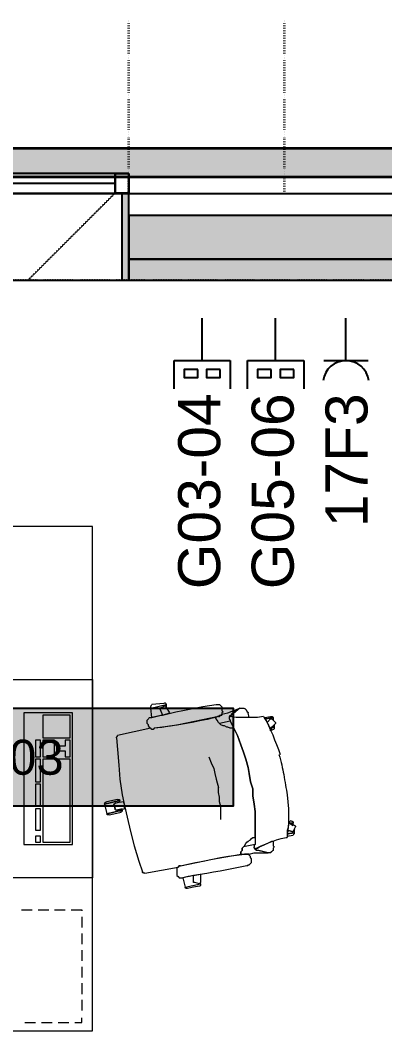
# Model space of a CAD drawing. Header units: millimetres. Extents: x 71769 to 78969, y 7991 to 11789.
# Drawn here: x 74200 to 74330, y 11140.2 to 11500.8 of the extents above; entities that cross this region are included whole.
import ezdxf
from ezdxf.enums import TextEntityAlignment as Align

# ---------------------------------------------------------------- set-up
doc = ezdxf.new("R2010")
doc.units = ezdxf.units.MM
doc.header["$LTSCALE"] = 5
doc.header["$MEASUREMENT"] = 0
for name, pattern in [('AUSGEZOGEN', [0]), ('LINIE_2', [0.0027, 0.002, -0.0007]), ('LINIE_9', [0.1, 0, -0.1])]:
    doc.linetypes.add(name, pattern=pattern)
doc.layers.get('0').update_dxf_attribs({"linetype": 'CONTINUOUS'})
for name, color, linetype, lineweight in [('200_ERDGESCHOSS#Maßlinie 1_100', 7, 'AUSGEZOGEN', 18), ('201_EG - Flächen#Maßlinie 1_100', 7, 'AUSGEZOGEN', 18), ('204_180704_Marc Cain Einrichtung#Maßlinie 1_100', 7, 'AUSGEZOGEN', 18)]:
    doc.layers.add(name, color=color, linetype=linetype, lineweight=lineweight)
for name, color, linetype in [('E_BEL', 1, 'CONTINUOUS'), ('E_EI_IN', 5, 'CONTINUOUS'), ('E_SI_EDV', 3, 'CONTINUOUS')]:
    doc.layers.add(name, color=color, linetype=linetype)
doc.styles.add('ARIAL', font='arial.ttf')

# ---------------------------------------------------------------- blocks, each defined once
blk = doc.blocks.new('LED Leuchte')
at = {"true_color": 0xf8f6b0}
h = blk.add_hatch(color=51, dxfattribs=at)
h.dxf.hatch_style = 1
h.paths.add_polyline_path([(0.5, 1), (-0.5, 1), (-0.5, 0), (0.5, 0)])
blk.add_lwpolyline([(-0.5, 0), (-0.5, 1), (0.5, 1), (0.5, 0), (-0.5, 0)])
at = {"style": 'ARIAL'}
for tag, p in [('LED', (0, 0.5)), ('STROMKREIS', (-0.0092, -0.3367)), ('SCHALTKREIS', (-0.0092, -0.5167)), ('FREI1', (-0.0092, -0.6967)), ('FREI2', (-0.0092, -0.889)), ('FREI3', (-0.0092, -1.0567))]:
    blk.add_attdef(tag, text='', height=0.15, dxfattribs=at).set_placement(p, align=Align.MIDDLE_CENTER)
blk.add_attdef('TYP', text='', height=0.15, dxfattribs=at).set_placement((-0.0092, -0.1567), align=Align.MIDDLE)
blk = doc.blocks.new('*U696')
for p, q in [((0, -0.1513), (0, 0)), ((-0.0794, -0.1513), (0.0794, -0.1513))]:
    blk.add_line(p, q)
blk.add_arc((0, -0.2341), 0.0828, 8.4436, 171.5564)
at = {"style": 'ARIAL'}
blk.add_attdef('FREI1', text='', height=0.15, dxfattribs=at).set_placement((0.1674, -0.0742), align=Align.MIDDLE_LEFT)
for tag, p in [('TYP', (0, -0.3405)), ('SCHALTKREIS', (0, -0.5602)), ('STROMKREIS', (0, -0.7799)), ('LEISTUNG', (0, -0.9996)), ('FREI2', (0, -1.2193))]:
    blk.add_attdef(tag, text='', height=0.15, dxfattribs=at).set_placement(p, align=Align.MIDDLE_CENTER)
blk = doc.blocks.new('*U698')
for p, q in [((-0.1, 0.2512), (-0.1, 0.1512)), ((0.1, 0.1512), (0.1, 0.2512)), ((-0.1, 0.1512), (0.1, 0.1512)), ((0, 0.1512), (0, 0))]:
    blk.add_line(p, q)
at = {"color": 0, "linetype": 'ByBlock'}
for points in [[(-0.0156, 0.1831), (-0.0644, 0.1831), (-0.0644, 0.2118), (-0.0156, 0.2118)], [(0.0644, 0.1831), (0.0156, 0.1831), (0.0156, 0.2118), (0.0644, 0.2118)]]:
    blk.add_lwpolyline(points, close=True, dxfattribs=at)
at = {"style": 'ARIAL'}
for tag, p in [('FREI2', (0, 1.2051)), ('LEISTUNG', (0, 1.0047)), ('SCHALTKREIS', (0, 0.8047)), ('STROMKREIS', (0, 0.6047)), ('TYP', (0, 0.4046))]:
    blk.add_attdef(tag, text='', height=0.15, dxfattribs=at).set_placement(p, align=Align.MIDDLE)
blk.add_attdef('FREI1', text='', height=0.15, dxfattribs=at).set_placement((0.1674, 0.0772), align=Align.MIDDLE_LEFT)

msp = doc.modelspace()

# ---------------------------------------------------------------- hatches: boundary and pattern name
at = {"layer": '200_ERDGESCHOSS#Maßlinie 1_100', "linetype": 'AUSGEZOGEN', "lineweight": 13}
h = msp.add_hatch(color=8, dxfattribs=at)
h.paths.add_polyline_path([(72494.25, 11444.96), (74777.09, 11444.96), (74767.09, 11454.96), (72494.25, 11454.96)])
h.paths.add_polyline_path([(78108.89, 11454.96), (76121.25, 11454.96), (76121.25, 11444.96), (78108.89, 11444.96)])
h.paths.add_polyline_path([(74791.23, 11444.96), (75621.25, 11444.96), (75621.25, 11454.96), (74781.23, 11454.96)])
at = {"layer": '200_ERDGESCHOSS#Maßlinie 1_100', "linetype": 'AUSGEZOGEN', "lineweight": 25}
msp.add_hatch(color=8, dxfattribs=at).paths.add_polyline_path([(74236.25, 11408.02), (74238.75, 11408.02), (74238.75, 11439.12), (74236.25, 11439.12)])
at = {"layer": '200_ERDGESCHOSS#Maßlinie 1_100', "linetype": 'AUSGEZOGEN', "lineweight": 13}
for points in [[(74358.75, 11431.12), (74238.75, 11431.12), (74238.75, 11415.52), (74358.75, 11415.52)], [(74343.15, 11415.52), (74238.75, 11415.52), (74238.75, 11408.02), (74343.15, 11408.02)]]:
    msp.add_hatch(color=8, dxfattribs=at).paths.add_polyline_path(points)

# ---------------------------------------------------------------- linework, layer by layer
at = {"layer": '200_ERDGESCHOSS#Maßlinie 1_100', "color": 18, "linetype": 'LINIE_9', "lineweight": 35, "true_color": 0x000000}
for p, q in [((74238.75, 11438.96), (74238.75, 11500.8)), ((74238.75, 11438.96), (74238.75, 11500.8)), ((74294.25, 11438.96), (74294.25, 11500.8))]:
    msp.add_line(p, q, dxfattribs=at)
at = {"layer": '200_ERDGESCHOSS#Maßlinie 1_100', "color": 18, "linetype": 'AUSGEZOGEN', "lineweight": 35, "true_color": 0x000000}
for p, q in [((74767.09, 11454.96), (72494.25, 11454.96)), ((72494.25, 11444.96), (74777.09, 11444.96))]:
    msp.add_line(p, q, dxfattribs=at)
at = {"layer": '200_ERDGESCHOSS#Maßlinie 1_100', "color": 18, "linetype": 'AUSGEZOGEN', "lineweight": 25, "true_color": 0x000000}
for p, q in [((74777.09, 11444.96), (72494.25, 11444.96)), ((74238.75, 11446.12), (74086.25, 11446.12)), ((74233.8, 11446.12), (74233.8, 11439.12)), ((74233.8, 11446.12), (74238.75, 11446.12)), ((74233.8, 11439.12), (74233.8, 11446.12)), ((74238.75, 11439.12), (74238.75, 11446.12)), ((74238.75, 11446.12), (74238.75, 11439.12)), ((74164.97, 11442.62), (74233.8, 11442.62)), ((72494.25, 11438.96), (74783.09, 11438.96)), ((74086.25, 11439.12), (74236.25, 11439.12)), ((74236.3, 11439.12), (74233.8, 11439.12)), ((74238.75, 11439.12), (74233.8, 11439.12)), ((74238.75, 11439.12), (74236.25, 11439.12)), ((74236.25, 11439.12), (74236.25, 11408.02)), ((74238.75, 11408.02), (74238.75, 11439.12)), ((74358.75, 11431.12), (74238.75, 11431.12)), ((74238.75, 11431.12), (74238.75, 11415.52)), ((74238.75, 11415.52), (74343.15, 11415.52)), ((74343.15, 11415.52), (74238.75, 11415.52)), ((74238.75, 11415.52), (74238.75, 11408.02)), ((74086.25, 11408.02), (74239.84, 11408.02)), ((74238.75, 11408.02), (74335.65, 11408.02))]:
    msp.add_line(p, q, dxfattribs=at)
at = {"layer": '200_ERDGESCHOSS#Maßlinie 1_100', "color": 18, "linetype": 'LINIE_2', "lineweight": 25, "true_color": 0x000000}
msp.add_line((74233.8, 11439.12), (74202.93, 11408.25), dxfattribs=at)
at = {"layer": '201_EG - Flächen#Maßlinie 1_100', "color": 18, "linetype": 'LINIE_9', "lineweight": 25, "true_color": 0x000000}
msp.add_line((74335.65, 11408.02), (73870.35, 11408.02), dxfattribs=at)
at = {"layer": '204_180704_Marc Cain Einrichtung#Maßlinie 1_100', "color": 251, "linetype": 'AUSGEZOGEN', "lineweight": 13, "true_color": 0x494949}
for p, q in [((74225.79, 11320.06), (74125.89, 11320.06)), ((74225.79, 11140.15), (74225.79, 11320.06)), ((74125.89, 11140.15), (74225.79, 11140.15))]:
    msp.add_line(p, q, dxfattribs=at)
at = {"layer": '204_180704_Marc Cain Einrichtung#Maßlinie 1_100', "color": 18, "linetype": 'AUSGEZOGEN', "lineweight": 13, "true_color": 0x000000}
for p, q in [((74246.53, 11255.3), (74252.04, 11256.57)), ((74251.19, 11256.99), (74246.96, 11256.57)), ((74251.61, 11256.14), (74249.92, 11255.3)), ((74251.61, 11256.14), (74249.92, 11255.3)), ((74252.04, 11255.72), (74252.04, 11256.14)), ((74253.31, 11253.6), (74252.04, 11255.72)), ((74249.92, 11254.87), (74250.77, 11252.76)), ((74250.77, 11252.76), (74253.31, 11253.6)), ((74274.47, 11252.33), (74274.89, 11252.33)), ((74274.47, 11252.33), (74274.47, 11251.91)), ((74274.89, 11252.33), (74274.47, 11252.33)), ((74274.89, 11252.76), (74275.32, 11252.76)), ((74277.01, 11251.91), (74274.89, 11252.33)), ((74278.28, 11255.3), (74275.32, 11252.76)), ((74281.67, 11251.91), (74281.24, 11253.6)), ((74286.75, 11252.33), (74284.63, 11251.91)), ((74269.81, 11251.49), (74269.39, 11251.91)), ((74270.24, 11251.06), (74269.81, 11251.49)), ((74270.66, 11250.22), (74270.24, 11251.06)), ((74271.08, 11249.79), (74270.66, 11250.22)), ((74271.51, 11249.37), (74271.08, 11249.79)), ((74272.35, 11248.95), (74271.51, 11249.37)), ((74272.78, 11248.95), (74272.35, 11248.95)), ((74273.62, 11248.52), (74272.78, 11248.95)), ((74274.05, 11248.52), (74273.62, 11248.52)), ((74274.89, 11248.1), (74274.05, 11248.52)), ((74274.47, 11251.91), (74274.47, 11251.49)), ((74274.47, 11251.91), (74274.47, 11251.91)), ((74274.47, 11251.49), (74274.47, 11251.49)), ((74274.89, 11250.64), (74276.16, 11248.1)), ((74279.55, 11251.91), (74277.01, 11251.91)), ((74281.24, 11251.91), (74279.55, 11251.91)), ((74281.24, 11251.91), (74281.24, 11251.91)), ((74281.67, 11251.91), (74281.24, 11251.91)), ((74281.67, 11251.91), (74281.67, 11251.91)), ((74282.94, 11251.91), (74281.67, 11251.91)), ((74284.63, 11251.91), (74282.94, 11251.91)), ((74289.29, 11251.49), (74289.71, 11251.49)), ((74246.53, 11248.1), (74234.68, 11245.56)), ((74246.96, 11247.68), (74246.53, 11248.1)), ((74247.38, 11247.68), (74246.96, 11247.68)), ((74247.8, 11248.1), (74247.38, 11247.68)), ((74275.74, 11248.1), (74274.89, 11248.1)), ((74276.16, 11248.1), (74275.74, 11248.1)), ((74276.16, 11248.1), (74277.43, 11245.56)), ((74276.16, 11248.1), (74276.16, 11248.1)), ((74277.43, 11245.56), (74276.16, 11248.1)), ((74277.43, 11245.56), (74278.7, 11242.17)), ((74278.7, 11242.17), (74277.43, 11245.56)), ((74234.26, 11244.71), (74234.68, 11240.48)), ((74278.7, 11242.17), (74279.55, 11239.63)), ((74279.55, 11239.63), (74278.7, 11242.17)), ((74234.68, 11240.48), (74235.1, 11234.98)), ((74279.55, 11239.63), (74280.4, 11237.09)), ((74280.4, 11237.09), (74279.55, 11239.63)), ((74235.1, 11234.98), (74235.53, 11229.9)), ((74280.4, 11237.09), (74281.24, 11234.13)), ((74281.24, 11234.13), (74280.4, 11237.09)), ((74281.24, 11234.13), (74281.67, 11232.01)), ((74281.67, 11232.01), (74281.24, 11234.13)), ((74281.67, 11232.01), (74282.09, 11229.05)), ((74282.09, 11229.05), (74281.67, 11232.01)), ((74235.53, 11229.9), (74236.37, 11224.39)), ((74282.09, 11229.05), (74282.94, 11226.51)), ((74282.94, 11226.51), (74282.09, 11229.05)), ((74236.37, 11224.39), (74237.22, 11220.58)), ((74282.94, 11226.51), (74282.94, 11223.97)), ((74282.94, 11223.97), (74282.94, 11226.51)), ((74282.94, 11223.97), (74283.36, 11221.01)), ((74283.36, 11221.01), (74282.94, 11223.97)), ((74235.53, 11222.28), (74230.02, 11221.01)), ((74230.02, 11221.01), (74235.53, 11222.28)), ((74230.02, 11221.01), (74230.87, 11217.62)), ((74234.68, 11222.7), (74230.87, 11221.85)), ((74233.41, 11221.01), (74233.83, 11221.43)), ((74233.41, 11221.01), (74233.83, 11221.43)), ((74233.41, 11221.01), (74233.83, 11219.31)), ((74233.83, 11219.31), (74233.41, 11221.01)), ((74236.8, 11221.85), (74233.83, 11221.43)), ((74233.83, 11221.43), (74235.53, 11221.85)), ((74235.53, 11221.85), (74235.53, 11222.28)), ((74237.22, 11220.58), (74238.07, 11216.35)), ((74283.36, 11221.01), (74283.78, 11218.47)), ((74283.78, 11218.47), (74283.36, 11221.01)), ((74230.87, 11217.62), (74236.37, 11218.89)), ((74236.37, 11218.89), (74230.87, 11217.62)), ((74231.72, 11217.2), (74235.53, 11218.04)), ((74234.26, 11218.89), (74237.22, 11219.31)), ((74236.37, 11219.31), (74234.26, 11218.89)), ((74236.37, 11218.89), (74236.37, 11219.31)), ((74238.07, 11216.35), (74239.34, 11211.27)), ((74283.78, 11218.47), (74283.78, 11215.93)), ((74283.78, 11215.93), (74283.78, 11218.47)), ((74283.78, 11215.93), (74283.78, 11212.12)), ((74283.78, 11212.12), (74283.78, 11215.93)), ((74296.48, 11215.08), (74295.64, 11214.66)), ((74297.75, 11213.39), (74295.64, 11214.66)), ((74295.64, 11214.66), (74296.06, 11214.23)), ((74295.64, 11214.66), (74295.64, 11214.66)), ((74296.06, 11214.23), (74297.33, 11214.23)), ((74297.33, 11214.23), (74296.06, 11214.23)), ((74296.06, 11214.23), (74297.33, 11213.39)), ((74297.33, 11213.39), (74297.33, 11214.23)), ((74297.33, 11211.27), (74298.18, 11212.96)), ((74239.34, 11211.27), (74240.61, 11206.19)), ((74282.51, 11208.73), (74282.94, 11209.15)), ((74282.94, 11209.15), (74283.78, 11209.15)), ((74283.78, 11212.12), (74283.78, 11209.15)), ((74283.78, 11209.15), (74283.78, 11212.12)), ((74283.78, 11209.15), (74283.78, 11206.61)), ((74283.78, 11209.15), (74283.78, 11209.15)), ((74293.1, 11208.73), (74294.79, 11209.15)), ((74294.79, 11209.15), (74295.21, 11209.15)), ((74295.21, 11211.69), (74296.91, 11211.27)), ((74295.21, 11211.69), (74295.21, 11210.42)), ((74296.91, 11211.27), (74295.21, 11211.69)), ((74295.21, 11210.42), (74297.75, 11210.85)), ((74297.75, 11212.12), (74297.33, 11211.27)), ((74297.75, 11210.85), (74297.75, 11212.12)), ((74240.61, 11206.19), (74242.3, 11200.69)), ((74279.55, 11205.77), (74279.13, 11205.34)), ((74279.13, 11205.34), (74279.55, 11205.77)), ((74279.13, 11205.34), (74279.13, 11204.5)), ((74279.13, 11204.5), (74279.13, 11205.34)), ((74283.78, 11206.61), (74279.55, 11205.77)), ((74279.55, 11205.77), (74279.97, 11206.19)), ((74279.97, 11206.19), (74280.4, 11207.04)), ((74280.4, 11207.04), (74280.82, 11207.46)), ((74280.82, 11207.46), (74281.24, 11207.88)), ((74281.24, 11207.88), (74282.09, 11208.31)), ((74282.09, 11208.31), (74282.51, 11208.73)), ((74283.36, 11205.34), (74283.36, 11205.77)), ((74283.78, 11205.34), (74283.36, 11205.34)), ((74283.36, 11205.34), (74283.78, 11205.34)), ((74283.78, 11205.34), (74283.78, 11205.34)), ((74283.78, 11204.92), (74283.78, 11205.34)), ((74283.78, 11204.92), (74284.21, 11205.34)), ((74283.78, 11205.34), (74283.78, 11204.92)), ((74283.78, 11205.34), (74283.78, 11205.34)), ((74284.21, 11205.34), (74285.9, 11206.19)), ((74285.9, 11206.19), (74288.02, 11207.04)), ((74288.02, 11207.04), (74289.71, 11207.88)), ((74289.71, 11207.88), (74290.13, 11207.88)), ((74290.13, 11207.88), (74291.4, 11208.31)), ((74290.13, 11207.88), (74290.13, 11207.88)), ((74291.4, 11208.31), (74293.1, 11208.73)), ((74279.13, 11204.5), (74278.7, 11204.07)), ((74278.7, 11204.07), (74279.13, 11204.5)), ((74278.7, 11204.07), (74278.7, 11203.23)), ((74278.7, 11203.23), (74278.7, 11204.07)), ((74280.4, 11203.23), (74279.97, 11203.23)), ((74279.97, 11203.23), (74280.4, 11203.23)), ((74280.4, 11203.23), (74280.4, 11203.23)), ((74280.82, 11203.23), (74280.4, 11203.23)), ((74280.4, 11203.23), (74280.82, 11203.23)), ((74280.4, 11203.23), (74280.4, 11203.23)), ((74280.82, 11203.23), (74280.82, 11203.23)), ((74281.24, 11203.23), (74280.82, 11203.23)), ((74280.82, 11203.23), (74281.24, 11203.23)), ((74280.82, 11203.23), (74280.82, 11203.23)), ((74281.67, 11203.23), (74281.24, 11203.23)), ((74281.24, 11203.23), (74281.67, 11203.23)), ((74281.67, 11203.23), (74283.36, 11203.65)), ((74281.67, 11202.8), (74281.67, 11203.23)), ((74281.67, 11203.23), (74281.67, 11203.23)), ((74282.09, 11202.38), (74281.67, 11202.8)), ((74282.09, 11201.96), (74282.09, 11202.38)), ((74282.51, 11201.53), (74282.09, 11201.96)), ((74283.36, 11203.65), (74288.44, 11203.65)), ((74283.78, 11204.92), (74283.78, 11204.92)), ((74283.78, 11204.92), (74283.78, 11204.92)), ((74288.44, 11203.65), (74284.63, 11204.5)), ((74242.3, 11200.69), (74243.57, 11196.88)), ((74244.42, 11196.45), (74256.27, 11198.57)), ((74256.27, 11198.57), (74255.85, 11198.15)), ((74255.85, 11198.15), (74255.85, 11197.72)), ((74256.69, 11198.99), (74256.27, 11198.57)), ((74256.27, 11198.57), (74256.69, 11198.99)), ((74256.27, 11198.57), (74256.27, 11198.57)), ((74256.27, 11198.57), (74256.27, 11198.57)), ((74257.12, 11198.99), (74256.69, 11198.99)), ((74256.69, 11198.99), (74257.12, 11198.99)), ((74280.82, 11198.99), (74281.24, 11199.42)), ((74281.24, 11199.42), (74281.67, 11199.42)), ((74281.67, 11199.42), (74282.09, 11199.84)), ((74282.09, 11199.84), (74282.51, 11200.26)), ((74282.09, 11199.84), (74282.09, 11199.84)), ((74282.51, 11200.69), (74282.51, 11201.53)), ((74282.51, 11200.26), (74282.51, 11200.69)), ((74255.85, 11197.72), (74255.85, 11197.3)), ((74255.85, 11197.3), (74255.85, 11196.88)), ((74255.85, 11196.88), (74255.85, 11196.45)), ((74255.85, 11196.45), (74255.85, 11195.61)), ((74255.85, 11195.61), (74256.27, 11195.18)), ((74256.27, 11195.18), (74256.69, 11194.76)), ((74256.27, 11195.18), (74256.27, 11195.18)), ((74256.69, 11194.76), (74257.12, 11194.76)), ((74257.12, 11194.76), (74257.54, 11194.76)), ((74257.54, 11194.76), (74257.96, 11194.76)), ((74261.77, 11195.61), (74257.96, 11194.76)), ((74257.96, 11194.76), (74258.81, 11191.37)), ((74261.77, 11193.49), (74261.77, 11195.61)), ((74258.81, 11191.37), (74264.31, 11192.64)), ((74263.89, 11192.64), (74262.2, 11193.07)), ((74264.31, 11193.07), (74264.31, 11193.07)), ((74264.31, 11192.64), (74264.31, 11193.07)), ((74200.39, 11183.33), (74204.2, 11183.33)), ((74206.32, 11183.33), (74210.13, 11183.33)), ((74212.24, 11183.33), (74216.05, 11183.33)), ((74221.98, 11180.79), (74221.98, 11176.98)), ((74221.98, 11174.87), (74221.98, 11171.06)), ((74221.98, 11168.94), (74221.98, 11165.13)), ((74221.98, 11163.01), (74221.98, 11159.2)), ((74221.98, 11157.09), (74221.98, 11153.28)), ((74221.98, 11151.16), (74221.98, 11147.35)), ((74201.66, 11143.12), (74205.47, 11143.12)), ((74207.59, 11143.12), (74211.4, 11143.12)), ((74213.51, 11143.12), (74217.32, 11143.12))]:
    msp.add_line(p, q, dxfattribs=at)
for points in [[(74225.79, 11265.46), (74225.79, 11194.76), (74174.99, 11194.76), (74174.99, 11265.46), (74225.79, 11265.46)], [(74270.66, 11252.33), (74267.8, 11251.7), (74264.95, 11251.08), (74262.09, 11250.47), (74259.23, 11249.9), (74256.37, 11249.36), (74253.52, 11248.88), (74250.66, 11248.45), (74247.8, 11248.1), (74247.38, 11247.68), (74246.96, 11247.68), (74246.53, 11248.1), (74246.11, 11248.1), (74246.11, 11248.52), (74245.69, 11248.95), (74245.69, 11249.37), (74245.26, 11249.79), (74245.26, 11250.64), (74245.26, 11251.06), (74245.69, 11251.49), (74245.9, 11251.7), (74246.11, 11251.91), (74246.53, 11251.91), (74246.96, 11251.91), (74247.43, 11252.07), (74247.91, 11252.22), (74248.38, 11252.36), (74248.86, 11252.49), (74249.34, 11252.6), (74249.81, 11252.68), (74250.29, 11252.74), (74250.77, 11252.76), (74253.15, 11253.37), (74255.53, 11253.95), (74257.91, 11254.48), (74260.29, 11254.98), (74262.67, 11255.43), (74265.05, 11255.85), (74267.43, 11256.23), (74269.81, 11256.57), (74270.24, 11256.57), (74270.66, 11256.57), (74271.08, 11256.57), (74271.51, 11256.14), (74271.72, 11255.93), (74271.93, 11255.72), (74271.93, 11254.87), (74271.93, 11254.45), (74272.35, 11254.03), (74271.93, 11253.6), (74271.93, 11253.18), (74271.93, 11252.76), (74271.51, 11252.76), (74271.3, 11252.54), (74271.08, 11252.33), (74270.87, 11252.33), (74270.66, 11252.33)], [(74246.96, 11251.91), (74246.53, 11255.3), (74252.04, 11256.57), (74252.04, 11255.72), (74252.04, 11256.14)], [(74246.53, 11255.3), (74246.53, 11255.45), (74246.54, 11255.61), (74246.55, 11255.77), (74246.59, 11255.93), (74246.64, 11256.09), (74246.71, 11256.25), (74246.82, 11256.41), (74246.96, 11256.57)], [(74251.19, 11256.99), (74251.35, 11257.11), (74251.5, 11257.16), (74251.64, 11257.15), (74251.77, 11257.09), (74251.88, 11257), (74251.96, 11256.87), (74252.02, 11256.72), (74252.03, 11256.64), (74252.04, 11256.57)], [(74251.61, 11256.14), (74251.82, 11256.14), (74252.04, 11256.14)], [(74251.61, 11256.14), (74251.82, 11256.14), (74252.04, 11256.14)], [(74201.24, 11206.61), (74218.59, 11206.61), (74218.59, 11253.6), (74201.24, 11253.6), (74201.24, 11206.61)], [(74217.75, 11244.71), (74217.75, 11252.76), (74208.01, 11252.76), (74208.01, 11244.71), (74217.75, 11244.71)], [(74249.92, 11254.87), (74250.77, 11252.76), (74246.96, 11251.91)], [(74249.92, 11254.87), (74249.92, 11255.08), (74249.92, 11255.3)], [(74249.92, 11254.87), (74249.92, 11255.08), (74249.92, 11255.3)], [(74274.47, 11252.33), (74274.47, 11251.91), (74274.47, 11251.77), (74274.47, 11251.63), (74274.47, 11251.49), (74274.51, 11251.45), (74274.54, 11251.42), (74274.61, 11251.35), (74274.72, 11251.23), (74274.79, 11251.14), (74274.84, 11251.06), (74274.87, 11250.98), (74274.89, 11250.89), (74274.89, 11250.78), (74274.89, 11250.64), (74271.08, 11249.79), (74270.66, 11250.22), (74270.24, 11251.06), (74269.81, 11251.49), (74269.39, 11251.91)], [(74270.66, 11252.33), (74270.5, 11252.31), (74270.34, 11252.27), (74270.19, 11252.2), (74270.03, 11252.12), (74269.87, 11252.04), (74269.71, 11251.98), (74269.55, 11251.93), (74269.39, 11251.91)], [(74270.66, 11252.33), (74270.87, 11252.33), (74271.08, 11252.33), (74271.08, 11252.54), (74271.08, 11252.76), (74271.51, 11252.76), (74271.72, 11252.76), (74271.93, 11252.76), (74271.93, 11253.18), (74272.99, 11253.39), (74274.05, 11253.6), (74278.28, 11255.3)], [(74274.47, 11252.33), (74274.61, 11252.35), (74274.72, 11252.4), (74274.81, 11252.47), (74274.89, 11252.54), (74274.98, 11252.62), (74275.07, 11252.69), (74275.18, 11252.74), (74275.32, 11252.76)], [(74281.67, 11251.91), (74280.73, 11251.91), (74279.83, 11251.92), (74278.94, 11251.93), (74278.07, 11251.96), (74277.19, 11252.01), (74276.31, 11252.09), (74275.41, 11252.19), (74274.47, 11252.33)], [(74274.89, 11252.33), (74274.89, 11252.47), (74274.89, 11252.58), (74274.89, 11252.65), (74274.89, 11252.7), (74274.89, 11252.73), (74274.89, 11252.75), (74274.89, 11252.75)], [(74278.28, 11255.3), (74275.32, 11253.18), (74275.32, 11252.76)], [(74278.28, 11255.3), (74278.42, 11255.3), (74278.53, 11255.3), (74278.62, 11255.3), (74278.7, 11255.3), (74278.79, 11255.3), (74278.88, 11255.3), (74278.99, 11255.3), (74279.13, 11255.3)], [(74279.13, 11255.3), (74279.29, 11255.29), (74279.45, 11255.29), (74279.6, 11255.27), (74279.76, 11255.24), (74279.92, 11255.19), (74280.08, 11255.12), (74280.24, 11255.01), (74280.4, 11254.87)], [(74280.4, 11254.87), (74280.42, 11254.85), (74280.46, 11254.8), (74280.53, 11254.72), (74280.61, 11254.61), (74280.69, 11254.48), (74280.75, 11254.34), (74280.8, 11254.18), (74280.82, 11254.03)], [(74280.82, 11254.03), (74280.96, 11254.01), (74281.07, 11253.96), (74281.14, 11253.89), (74281.19, 11253.81), (74281.22, 11253.74), (74281.24, 11253.67), (74281.24, 11253.62), (74281.24, 11253.6)], [(74286.75, 11252.33), (74287.2, 11251.53), (74287.66, 11250.73), (74288.51, 11249.08), (74289.29, 11247.41), (74290.03, 11245.72), (74290.72, 11244), (74291.39, 11242.27), (74292.04, 11240.53), (74292.67, 11238.79)], [(74289.29, 11252.33), (74289.45, 11252.33), (74289.6, 11252.33), (74289.74, 11252.31), (74289.87, 11252.28), (74289.98, 11252.23), (74290.06, 11252.15), (74290.11, 11252.05), (74290.13, 11251.91), (74287.59, 11251.49), (74287.17, 11251.91), (74289.29, 11252.33)], [(74269.39, 11251.91), (74266.69, 11251.29), (74263.99, 11250.72), (74261.3, 11250.18), (74258.6, 11249.69), (74255.9, 11249.23), (74253.2, 11248.81), (74250.5, 11248.44), (74247.8, 11248.1)], [(74274.47, 11251.49), (74274.61, 11251.35), (74274.72, 11251.23), (74274.79, 11251.14), (74274.84, 11251.06), (74274.87, 11250.98), (74274.89, 11250.89), (74274.89, 11250.78), (74274.89, 11250.64)], [(74287.59, 11251.49), (74290.13, 11251.91), (74290.13, 11251.06), (74289.71, 11251.49)], [(74289.29, 11251.49), (74288.02, 11250.22), (74287.59, 11251.49)], [(74288.02, 11250.22), (74289.29, 11251.49), (74289.5, 11251.49), (74289.71, 11251.49)], [(74288.02, 11250.22), (74288.18, 11249.9), (74288.33, 11249.58), (74288.49, 11249.26), (74288.65, 11248.95), (74288.81, 11248.63), (74288.97, 11248.31), (74289.13, 11247.99), (74289.29, 11247.68)], [(74289.71, 11251.49), (74290.98, 11250.22), (74290.98, 11249.79), (74290.77, 11249.58), (74290.56, 11249.37), (74289.29, 11247.68)], [(74289.29, 11248.1), (74290.56, 11249.37), (74290.56, 11248.52), (74289.29, 11248.1)], [(74290.56, 11248.52), (74290.56, 11248.36), (74290.55, 11248.21), (74290.54, 11248.07), (74290.5, 11247.94), (74290.45, 11247.83), (74290.38, 11247.75), (74290.27, 11247.69), (74290.13, 11247.68), (74289.71, 11247.46), (74289.29, 11247.25), (74289.29, 11247.68), (74289.29, 11248.1), (74290.56, 11248.52)], [(74234.26, 11244.71), (74234.27, 11244.85), (74234.32, 11244.96), (74234.39, 11245.05), (74234.47, 11245.14), (74234.55, 11245.22), (74234.61, 11245.31), (74234.66, 11245.42), (74234.68, 11245.56)], [(74207.16, 11237.94), (74207.16, 11243.87), (74205.47, 11243.87), (74205.47, 11237.94), (74207.16, 11237.94)], [(74212.24, 11237.94), (74212.24, 11243.87), (74208.01, 11243.87), (74208.01, 11237.94), (74212.24, 11237.94)], [(74217.75, 11237.94), (74217.75, 11243.87), (74216.05, 11243.87), (74216.05, 11241.75), (74213.94, 11241.75), (74213.94, 11240.06), (74216.05, 11240.06), (74216.05, 11237.94), (74217.75, 11237.94)], [(74267.27, 11237.94), (74268.12, 11235.82), (74268.97, 11233.71), (74269.39, 11232.01), (74269.81, 11229.9), (74270.24, 11228.63), (74270.66, 11226.93)], [(74292.25, 11238.79), (74292.55, 11237.83), (74292.81, 11236.89), (74293.05, 11235.95), (74293.26, 11235.03), (74293.45, 11234.13), (74293.62, 11233.25), (74293.78, 11232.4), (74293.94, 11231.59), (74294.1, 11230.64), (74294.26, 11229.69), (74294.42, 11228.75), (74294.58, 11227.83), (74294.74, 11226.93), (74294.9, 11226.05), (74295.06, 11225.21), (74295.21, 11224.39), (74295.64, 11219.31), (74295.64, 11214.23), (74295.21, 11209.15)], [(74207.16, 11229.05), (74207.16, 11237.09), (74205.47, 11237.09), (74205.47, 11229.05), (74207.16, 11229.05)], [(74217.75, 11207.46), (74217.75, 11237.09), (74208.01, 11237.09), (74208.01, 11207.46), (74217.75, 11207.46)], [(74207.16, 11220.58), (74207.16, 11228.2), (74205.47, 11228.2), (74205.47, 11220.58), (74207.16, 11220.58)], [(74271.51, 11215.5), (74271.51, 11217.62), (74271.51, 11220.16), (74271.08, 11221.85), (74271.08, 11223.55), (74270.66, 11225.24), (74270.66, 11226.93)], [(74230.02, 11221.01), (74230.03, 11221.09), (74230.04, 11221.16), (74230.1, 11221.32), (74230.18, 11221.46), (74230.29, 11221.59), (74230.42, 11221.7), (74230.56, 11221.78), (74230.71, 11221.83), (74230.87, 11221.85)], [(74234.68, 11222.7), (74234.84, 11222.7), (74234.99, 11222.69), (74235.13, 11222.68), (74235.26, 11222.65), (74235.37, 11222.6), (74235.45, 11222.52), (74235.51, 11222.42), (74235.52, 11222.35), (74235.53, 11222.28)], [(74237.22, 11219.31), (74237.22, 11219.63), (74237.21, 11219.95), (74237.2, 11220.27), (74237.17, 11220.58), (74237.12, 11220.9), (74237.04, 11221.22), (74236.94, 11221.54), (74236.8, 11221.85)], [(74207.16, 11211.69), (74207.16, 11219.31), (74205.47, 11219.31), (74205.47, 11211.69), (74207.16, 11211.69)], [(74231.72, 11217.2), (74231.56, 11217.2), (74231.41, 11217.2), (74231.26, 11217.22), (74231.13, 11217.25), (74231.03, 11217.3), (74230.94, 11217.38), (74230.89, 11217.48), (74230.88, 11217.55), (74230.87, 11217.62)], [(74234.26, 11218.89), (74234.24, 11218.89), (74234.19, 11218.9), (74234.12, 11218.91), (74234.04, 11218.94), (74233.97, 11218.99), (74233.9, 11219.07), (74233.85, 11219.17), (74233.83, 11219.31)], [(74234.26, 11218.89), (74234.24, 11218.89), (74234.19, 11218.9), (74234.12, 11218.91), (74234.04, 11218.94), (74233.97, 11218.99), (74233.9, 11219.07), (74233.85, 11219.17), (74233.83, 11219.31)], [(74236.37, 11218.89), (74236.35, 11218.73), (74236.3, 11218.58), (74236.22, 11218.44), (74236.11, 11218.31), (74235.98, 11218.2), (74235.84, 11218.12), (74235.68, 11218.06), (74235.61, 11218.05), (74235.53, 11218.04)], [(74295.64, 11214.66), (74295.64, 11214.2), (74295.63, 11213.78), (74295.61, 11213.38), (74295.58, 11213.02), (74295.53, 11212.67), (74295.46, 11212.34), (74295.35, 11212.01), (74295.21, 11211.69)], [(74296.48, 11215.08), (74296.64, 11215.06), (74296.79, 11215.01), (74296.94, 11214.95), (74297.07, 11214.87), (74297.17, 11214.79), (74297.26, 11214.72), (74297.31, 11214.68), (74297.33, 11214.66), (74297.33, 11214.52), (74297.33, 11214.41), (74297.33, 11214.34), (74297.33, 11214.29), (74297.33, 11214.26), (74297.33, 11214.24), (74297.33, 11214.23)], [(74297.75, 11213.39), (74297.82, 11213.38), (74297.89, 11213.37), (74298, 11213.32), (74298.07, 11213.25), (74298.12, 11213.18), (74298.15, 11213.1), (74298.17, 11213.03), (74298.18, 11212.98), (74298.18, 11212.97), (74298.18, 11212.96)], [(74207.16, 11207.46), (74207.16, 11209.58), (74205.47, 11209.58), (74205.47, 11207.46), (74207.16, 11207.46)], [(74297.75, 11210.85), (74295.21, 11210.42), (74295.21, 11209.58), (74297.33, 11210)], [(74297.33, 11211.27), (74297.31, 11211.25), (74297.26, 11211.21), (74297.2, 11211.16), (74297.12, 11211.11), (74297.04, 11211.08), (74296.97, 11211.09), (74296.93, 11211.15), (74296.92, 11211.21), (74296.91, 11211.27)], [(74297.33, 11211.27), (74297.31, 11211.25), (74297.26, 11211.21), (74297.2, 11211.16), (74297.12, 11211.11), (74297.04, 11211.08), (74296.97, 11211.09), (74296.93, 11211.15), (74296.91, 11211.27)], [(74297.75, 11210.85), (74297.75, 11210.83), (74297.75, 11210.77), (74297.73, 11210.69), (74297.7, 11210.58), (74297.65, 11210.45), (74297.58, 11210.31), (74297.47, 11210.16), (74297.33, 11210)], [(74283.78, 11206.61), (74283.64, 11206.47), (74283.54, 11206.36), (74283.46, 11206.27), (74283.41, 11206.19), (74283.38, 11206.11), (74283.37, 11206.02), (74283.36, 11205.91), (74283.36, 11205.84), (74283.36, 11205.77)], [(74283.78, 11206.61), (74283.64, 11206.47), (74283.54, 11206.36), (74283.46, 11206.27), (74283.41, 11206.19), (74283.38, 11206.11), (74283.37, 11206.02), (74283.36, 11205.91), (74283.36, 11205.77)], [(74283.36, 11205.34), (74283.36, 11205.56), (74283.36, 11205.77)], [(74289.29, 11203.65), (74289.13, 11203.65), (74288.98, 11203.65), (74288.83, 11203.65), (74288.71, 11203.65), (74288.6, 11203.65), (74288.51, 11203.65), (74288.46, 11203.65), (74288.44, 11203.65), (74285.05, 11204.5), (74284.63, 11204.5), (74284.21, 11204.5), (74284.2, 11204.5), (74284.19, 11204.52), (74284.15, 11204.55), (74284.1, 11204.6), (74284.03, 11204.68), (74283.92, 11204.78), (74283.78, 11204.92), (74284.18, 11205.15), (74284.58, 11205.38), (74285.37, 11205.8), (74286.17, 11206.19), (74286.96, 11206.56), (74287.75, 11206.91), (74288.55, 11207.24), (74289.34, 11207.57), (74290.13, 11207.88), (74290.13, 11206.19), (74290.27, 11206.05), (74290.38, 11205.95), (74290.45, 11205.87), (74290.5, 11205.82), (74290.54, 11205.79), (74290.55, 11205.77), (74290.56, 11205.77), (74290.42, 11205.61), (74290.31, 11205.45), (74290.24, 11205.29), (74290.19, 11205.13), (74290.16, 11204.97), (74290.14, 11204.81), (74290.13, 11204.66), (74290.13, 11204.5), (74289.98, 11204.36), (74289.82, 11204.25), (74289.68, 11204.16), (74289.55, 11204.07), (74289.44, 11203.99), (74289.36, 11203.9), (74289.31, 11203.79), (74289.29, 11203.65)], [(74257.12, 11198.99), (74259.97, 11199.63), (74262.83, 11200.25), (74265.69, 11200.85), (74268.54, 11201.43), (74271.4, 11201.96), (74274.26, 11202.45), (74277.12, 11202.87), (74279.97, 11203.23)], [(74257.12, 11198.99), (74259.81, 11199.61), (74262.51, 11200.19), (74265.21, 11200.74), (74267.91, 11201.27), (74270.61, 11201.78), (74273.31, 11202.27), (74276.01, 11202.75), (74278.7, 11203.23)], [(74278.7, 11203.23), (74278.86, 11203.23), (74279.02, 11203.23), (74279.18, 11203.23), (74279.34, 11203.23), (74279.5, 11203.23), (74279.66, 11203.23), (74279.82, 11203.23), (74279.97, 11203.23)], [(74284.63, 11204.5), (74284.47, 11204.52), (74284.32, 11204.56), (74284.18, 11204.63), (74284.05, 11204.71), (74283.94, 11204.79), (74283.86, 11204.85), (74283.8, 11204.9), (74283.78, 11204.92)], [(74280.82, 11198.99), (74278.44, 11198.52), (74276.06, 11198.05), (74273.68, 11197.59), (74271.3, 11197.14), (74268.92, 11196.72), (74266.53, 11196.32), (74264.15, 11195.94), (74261.77, 11195.61), (74261.3, 11195.47), (74260.82, 11195.36), (74260.34, 11195.27), (74259.87, 11195.18), (74259.39, 11195.1), (74258.91, 11195.01), (74258.44, 11194.9), (74257.96, 11194.76)], [(74244.42, 11196.45), (74244.26, 11196.46), (74244.1, 11196.46), (74243.96, 11196.48), (74243.83, 11196.51), (74243.73, 11196.56), (74243.64, 11196.63), (74243.59, 11196.74), (74243.57, 11196.88)], [(74264.31, 11193.07), (74264.1, 11192.86), (74263.89, 11192.64), (74263.04, 11192.86), (74262.2, 11193.07), (74262.06, 11193.07), (74261.95, 11193.07), (74261.88, 11193.09), (74261.82, 11193.12), (74261.79, 11193.17), (74261.78, 11193.25), (74261.77, 11193.35), (74261.77, 11193.49), (74261.77, 11194.55), (74261.77, 11195.61), (74264.31, 11196.03), (74264.31, 11193.07)], [(74258.81, 11191.37), (74264.31, 11192.64), (74264.31, 11192.49), (74264.31, 11192.33), (74264.29, 11192.19), (74264.26, 11192.06), (74264.21, 11191.95), (74264.13, 11191.87), (74264.03, 11191.82), (74263.89, 11191.8), (74261.77, 11191.37), (74259.66, 11190.95), (74259.5, 11190.95), (74259.34, 11190.96), (74259.2, 11190.97), (74259.07, 11191), (74258.96, 11191.05), (74258.88, 11191.13), (74258.83, 11191.23), (74258.81, 11191.37)], [(74262.2, 11193.07), (74262.06, 11193.07), (74261.95, 11193.07), (74261.88, 11193.09), (74261.82, 11193.12), (74261.79, 11193.17), (74261.78, 11193.25), (74261.77, 11193.35), (74261.77, 11193.42), (74261.77, 11193.49)], [(74264.31, 11193.07), (74264.17, 11192.93), (74264.07, 11192.82), (74263.99, 11192.75), (74263.94, 11192.7), (74263.91, 11192.67), (74263.89, 11192.65), (74263.89, 11192.65)], [(74218.17, 11183.33), (74221.98, 11183.33), (74221.98, 11182.91)], [(74219.44, 11143.12), (74221.98, 11143.12), (74221.98, 11144.81)]]:
    msp.add_lwpolyline(points, dxfattribs=at)

# ---------------------------------------------------------------- block references
at = {"layer": 'E_BEL'}
ref = msp.add_blockref('LED Leuchte', (74200.89, 11220.28), dxfattribs=dict(at, xscale=150, yscale=35, zscale=100))
ref.add_attrib('LED', 'L03', dxfattribs={"layer": '0', "height": 12.5, "style": 'ARIAL'}).set_placement((74200.89, 11237.78), align=Align.MIDDLE_CENTER)
at = {"layer": 'E_EI_IN', "xscale": 100, "yscale": 100, "zscale": 100, "rotation": 5.008956945199535e-06}
msp.add_blockref('*U696', (74316.16, 11394.43), dxfattribs=at)
at = {"layer": 'E_SI_EDV', "xscale": -100, "yscale": 100, "zscale": 100, "rotation": 180.0000050089569}
for p in [(74264.84, 11394.42), (74291.07, 11394.42)]:
    msp.add_blockref('*U698', p, dxfattribs=at)

# ---------------------------------------------------------------- texts
at = {"layer": 'E_EI_IN', "style": 'ARIAL'}
msp.add_text('17F3', height=15, rotation=90, dxfattribs=at).set_placement((74323.84, 11367.63), align=Align.RIGHT)
at = {"layer": 'E_SI_EDV', "style": 'ARIAL'}
for s, p in [('G03-04', (74271.3, 11367.63)), ('G05-06', (74297.52, 11367.63))]:
    msp.add_text(s, height=15, rotation=90, dxfattribs=at).set_placement(p, align=Align.RIGHT)

doc.saveas('drawing.dxf')
